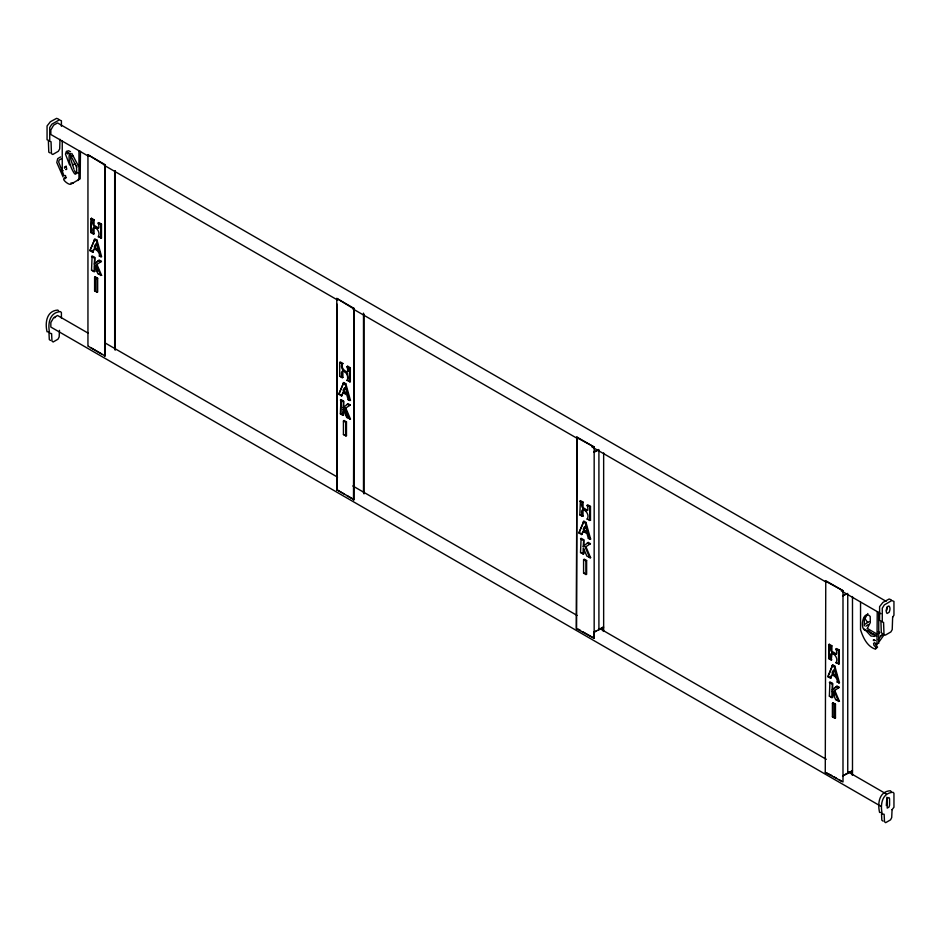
<?xml version="1.0" encoding="UTF-8"?>
<svg xmlns="http://www.w3.org/2000/svg" width="941" height="941" viewBox="0 0 941 941"><rect width="100%" height="100%" fill="white"/><g stroke="black" fill="none" stroke-linecap="round" stroke-linejoin="round"><path stroke-width="1.41" d="M87.948 346.065L87.948 154.771L105.18 164.71L105.18 356.016L88.383 346.312M104.674 356.298L105.18 164.71M336.784 489.72L336.784 298.426L354.016 308.377L354.016 499.671L336.784 489.72L344.418 494.131M337.207 489.979L336.784 303.908M353.51 499.965L354.016 308.377M576.433 628.659L576.939 437.083L594.171 447.022L594.171 638.327L576.433 628.659L576.939 437.083M593.736 638.069L593.736 632.364L596.1 630.999M825.269 772.326L825.763 580.738L842.995 590.689L842.995 781.983L825.269 772.326L831.762 775.502M860.545 602.146L860.545 629.788C863.026 637.516 867.19 646.608 875.601 649.231L875.859 647.302L873.883 645.255L873.577 643.185M864.261 625.871L864.32 619.684L867.837 613.544M877.247 611.803L876.953 644.75L874.612 642.656M878.753 612.403L878.753 643.244L877.365 643.609M874.954 634.928L874.942 636.304L873.907 636.398M60.012 139.292L59.683 148.949L58.33 151.278L52.802 154.477L51.461 153.701L51.037 141.773L49.732 141.303L49.732 127.506L51.849 124.188L59.295 119.895L61.412 120.766L61.412 126.282M59.471 330.338L59.165 336.937L57.989 339.195L53.143 341.995L51.967 341.089L51.602 333.596L49.72 333.326C47.568 324.316 49.226 312.306 60.518 311.612L61.412 312.588L61.412 318.176M96.911 264.35L101.604 275.36L97.946 273.878L94.241 265.633L94.124 271.667L94.747 271.396L94.747 265.362M345.747 408.006L350.44 419.016L346.782 417.545L343.065 409.3L342.947 415.334L343.888 409.088M585.89 546.662L590.595 557.672L586.937 556.19L583.22 547.944L583.102 553.978L583.726 553.708L583.726 548.885M834.726 690.329L839.419 701.327L835.773 699.857L832.056 691.611L831.938 697.646L832.562 697.375L832.679 691.212L834.42 694.928M67.458 153.983L67.599 152.442L67.246 153.289M886.316 805.555L886.893 797.192M89.936 250.635L94.888 238.908L96.994 240.12L101.64 256.752L99.358 256.07C100.652 252.447 92.853 244.966 92.712 252.235L89.936 250.635L94.406 240.178M92.712 252.235L94.606 248.647M96.464 243.813L95.1 247.471L97.135 248.8M338.772 394.291L343.724 382.564L345.829 383.775L350.464 400.419L348.182 399.737L346.853 394.961L342.889 392.609L341.548 395.902L338.772 394.291L343.724 382.564M341.548 395.902L343.524 392.268M578.915 532.947L583.879 521.22L585.984 522.431L590.619 539.064L588.337 538.381L587.008 533.618L583.044 531.265L581.703 534.559L578.915 532.947L583.879 521.22M583.596 530.959L581.703 534.559M585.455 526.125L584.09 529.795L587.055 531.653M827.751 676.614L832.714 664.887L834.82 666.099L839.454 682.731L837.172 682.049C838.466 678.426 830.668 670.945 830.538 678.214L827.751 676.614L828.315 676.297M828.798 675.026L832.714 664.887M830.538 678.214L832.42 674.626M833.832 670.968L832.985 673.591L836.043 675.144M865.885 626.165L868.437 624.471M87.948 154.771L104.674 165.004M336.784 298.426L353.51 308.672M867.202 628.682L870.319 622.566L870.202 616.484C863.732 609.098 859.404 627.459 864.873 630.27L865.896 630.458M878.353 639.586L881.517 635.163M879.306 641.491L884.199 634.646M77.974 180.507L78.95 178.343L78.95 150.701M54.684 317.87L55.566 316.941M94.041 227.216L94.041 233.756L93.418 234.027L90.83 232.533L91.406 218.277L94.041 219.794L94.076 225.322L98.687 228.04M342.253 377.694L339.666 376.2L339.666 362.52L340.242 361.944L342.865 363.461C338.76 368.684 351.746 377.459 347.688 366.237L350.323 367.755L350.323 381.717L346.97 380.423C351.299 374.306 338.101 364.508 342.253 377.694L342.865 377.412L342.865 370.872M583.02 509.528L583.02 516.068L582.397 516.338L579.821 514.856L580.385 500.588L583.02 502.106L583.055 507.646L587.666 510.351M832.02 653.089L831.232 660.006L828.656 658.512L829.221 644.256L831.856 645.773L831.891 651.301L836.502 654.019M94.124 271.667L91.536 270.173L92.112 255.917L94.747 257.434L94.865 263.715L99.228 260.034L101.416 261.386L96.205 264.915L100.84 275.548M342.947 415.334L340.371 413.84L340.948 399.584L343.583 401.101L343.877 407.418M583.102 553.978L580.526 552.496L581.103 538.24L583.726 539.758L584.032 546.074M831.938 697.646L829.362 696.152L829.927 681.896L832.562 683.413L832.679 689.694L837.055 686.013L839.231 687.365L834.02 690.894L838.666 701.527M93.418 234.027C89.713 220.841 102.287 230.663 98.146 236.756L101.487 238.049L101.487 224.099L98.852 222.582L98.146 223.076C102.122 234.074 89.383 225.464 93.418 220.347L94.041 219.794M347.688 366.237L346.97 366.731C350.958 377.729 338.219 369.131 342.253 364.002L342.865 363.461M582.397 516.338C578.245 503.153 591.454 512.963 587.125 519.067L590.477 520.373L590.477 506.411L587.843 504.894L587.125 505.388C591.113 516.386 578.374 507.787 582.397 502.659L583.02 502.106M831.232 660.006C827.08 646.82 840.289 656.618 835.961 662.735L839.301 664.028L839.301 650.078L836.678 648.561L835.961 649.055C839.937 660.053 827.21 651.443 831.232 646.326L831.856 645.773M101.416 261.386L100.663 261.845L98.523 260.528L94.229 264.139L94.747 257.434M349.676 419.215L345.029 408.57L350.252 405.042L348.064 403.689L343.065 407.794L343.583 401.101M589.831 557.86L585.184 547.227L590.407 543.698L588.219 542.345L583.22 546.45L583.726 539.758M839.231 687.365L838.478 687.824L836.337 686.507L832.044 690.118L832.562 683.413M94.606 277.348L95.241 276.819L97.652 278.207L97.652 291.969L96.958 292.204L94.606 290.84L94.606 277.348L96.958 278.712L96.958 292.204M343.43 421.015L344.077 420.486L346.476 421.874L346.476 435.624L345.794 435.871L343.43 434.507L343.43 421.015L345.794 422.38L345.794 435.871M583.585 559.672L584.232 559.142L586.631 560.518L586.631 574.281L585.937 574.516L583.585 573.163L583.585 559.672L585.937 561.024L585.937 574.516M832.42 703.327L833.067 702.798L835.467 704.186L835.467 717.948L834.773 718.183L832.42 716.819L832.42 703.327L834.773 704.691L834.773 718.183M94.241 239.437L96.311 240.625L96.994 240.12M343.077 383.105L345.147 384.293L345.829 383.775M583.232 521.761L585.302 522.949L585.984 522.431M832.067 665.416L834.126 666.604L834.82 666.099M96.958 278.712L97.652 278.207M345.794 422.38L346.476 421.874M585.937 561.024L586.631 560.518M834.773 704.691L835.467 704.186M869.025 621.636L864.532 624.506M94.229 264.139L94.865 263.715M343.065 407.794L343.688 407.371M583.22 546.45L583.843 546.027M832.044 690.118L832.679 689.694M343.065 409.3L343.7 408.9M832.056 691.611L832.679 691.212M350.252 405.042L349.487 405.512L347.347 404.183M590.407 543.698L589.642 544.169L587.502 542.839M100.722 238.249L100.722 224.558L101.487 224.099M349.558 381.905L349.558 368.225L350.323 367.755M589.713 520.561L589.713 506.881L590.477 506.411M838.537 664.228L838.537 650.537L839.301 650.078M60.577 156.924L57.695 158.629L56.801 162.499L63.106 176.99M61.377 158.747L59.071 160.111L58.695 162.123L63.435 174.238M72.398 165.063L74.739 163.699M48.367 331.808L47.05 331.773C44.897 322.775 46.556 310.765 57.848 310.071L58.742 311.048M598.476 449.516L593.736 452.256L597.723 450.445M598.476 629.623L603.652 627.141L593.736 632.364M846.124 593.865L842.571 595.912L847.747 593.43M843.748 775.349L847.312 773.29M848.5 772.608L852.487 770.797L842.571 776.031M880.905 812.471L879.588 812.436C877.435 803.438 879.082 791.428 890.386 790.734L891.28 791.71M880.717 635.857L883.552 634.234M90.83 232.533L91.406 218.277M339.666 376.2L342.865 377.412M579.821 514.856L583.02 516.068M828.656 658.512L831.856 659.735M91.536 270.173L94.747 271.396M340.371 413.84L343.583 415.052M580.526 552.496L583.726 553.708M829.362 696.152L832.562 697.375M77.962 172.909L76.127 172.968L74.421 170.627M878.2 631.752L879.588 632.387L879.412 633.258L878.553 632.87M94.606 290.84L95.241 290.581L95.241 276.819M343.43 434.507L346.476 435.624M583.585 573.163L584.232 572.893M832.42 716.819L835.467 717.948M346.97 380.423L347.688 380.199L347.523 373.365M587.125 519.067L590.477 520.373M835.961 662.735L836.678 662.511M99.358 256.07L100.099 255.87M348.182 399.737L350.464 400.419M588.337 538.381L590.619 539.064M837.172 682.049L839.454 682.731M67.599 152.936L68.446 152.76L67.611 152.336L69.116 153.101M73.28 183.213L70.916 182.977M594.171 447.022L576.433 437.365M842.995 590.689L825.269 581.032M65.588 169.521L66.623 169.427L66.623 168.039L65.588 166.757L64.553 166.851L64.553 168.239M874.06 634.222L871.778 634.128L868.625 630.764M874.318 636.198L870.99 636.057L864.438 629.047M63.635 175.344L65.541 175.591L65.623 178.414C59.812 177.496 68.023 185.095 70.693 184.295L80.197 178.802L80.456 151.289M69.999 153.948L69.293 153.889C68.234 160.605 70.751 168.404 74.621 173.838L75.668 174.179L76.739 172.744L76.456 165.687M876.412 648.22L877.553 647.126L875.377 644.385M70.516 151.713L68.622 150.736L66.376 151.372L65.47 154.136L69.563 164.863M886.116 601.311L57.53 122.93L53.613 125.188L50.838 129.987L50.838 134.504L87.972 155.947M104.298 165.369L337.443 299.967M352.722 308.789L577.786 438.729M591.783 446.81L826.198 582.15M841.254 590.842L880.929 613.755M50.132 152.936L48.779 152.16L48.356 140.233L47.062 139.762L47.062 125.965L50.402 121.718L56.625 118.343L58.742 119.213M882.67 633.599L881.317 632.822L880.894 620.895L879.6 620.425L879.6 606.627L882.94 602.381L889.163 599.005L891.28 599.876M66.423 177.496L65.141 177.308L64.976 178.614M90.83 218.853L93.418 220.347M98.146 223.076L100.722 224.558M339.666 362.52L342.253 364.002M346.97 366.731L349.558 368.225M579.821 501.177L582.397 502.659M587.125 505.388L589.713 506.881M828.656 644.832L831.232 646.326M835.961 649.055L838.537 650.537M92.277 232.733L94.041 233.756M98.852 236.532L101.487 238.049M348.57 380.705L350.323 381.717M346.9 392.997L343.935 391.138L345.618 387.657M95.688 249.177L97.676 250.318M583.679 530.924L586.655 532.641M833.503 675.156L836.478 676.873M91.442 250.871L93.324 251.953M339.325 393.985L342.159 395.62M579.48 532.641L581.373 533.723M829.256 676.85L831.15 677.932M91.536 256.493L94.124 257.987M340.371 400.16L342.947 401.642M580.526 538.817L583.102 540.299M829.362 682.472L831.938 683.966M98.652 273.655L101.604 275.36M347.488 417.31L350.44 419.016M588.619 556.531L590.595 557.672M836.478 699.633L839.419 701.327M88.078 333.114L57.53 315.47L53.613 317.74L50.838 322.528L50.838 327.056L880.929 806.296M104.616 342.665L337.537 477.146M352.816 485.956L577.045 615.426M599.735 628.517L826.292 759.316M847.935 771.808L886.34 793.992M90.783 347.7L101.581 353.934M346.817 495.519L354.016 499.671M578.139 629.07L580.538 630.458M582.938 631.834L594.171 638.327M834.161 776.89L836.561 778.278M838.972 779.654L841.372 781.042M867.449 628.529L877.235 634.199M866.673 630.258L876.683 636.057M883.011 821.105L881.835 820.199L881.529 813.965M50.473 340.454L49.297 339.536L48.932 332.055M72.339 155.3L73.163 156.277M864.45 617.861L867.555 622.389M71.81 153.418L78.609 166.428M70.14 154.465L76.786 167.169M344.406 410.264L346.97 416.134M95.053 265.421L97.629 271.302M73.998 169.333L70.681 158.958L70.493 153.654M834.126 666.604L838.678 682.919M585.302 522.949L589.842 539.252M345.147 384.293L349.687 400.595M96.311 240.625L100.863 256.94M66.046 165.981L66.058 167.369M852.487 596.547L852.487 775.078M852.052 770.55L852.052 774.831M847.747 594.888L847.747 773.537M833.067 702.798L833.067 716.56M829.221 644.256L829.221 658.206M603.652 452.88L603.652 631.423M603.216 626.894L603.216 631.176M598.911 449.763L598.911 629.882M364.002 314.294L364.002 493.907M363.497 313.118L363.497 492.731M340.948 399.584L340.948 413.534M115.167 170.627L115.167 350.24M114.673 170.921L114.673 349.076M62.247 141.068L62.247 173.391M887.281 606.663A6.352 3.67 -60 0 1 886.446 610.744M892.644 617.202L892.221 629.611L890.868 631.94L885.34 635.14L883.999 634.363L883.575 622.436L882.27 621.966L882.27 608.168L884.387 604.851L891.833 600.546L893.95 601.417L893.95 615.214L892.644 617.202M892.068 809.672L891.703 817.588L890.527 819.858L885.681 822.657L884.505 821.752L884.14 814.259L882.258 813.977C880.106 804.978 881.764 792.969 893.056 792.275L893.95 793.251L893.95 807.237L892.068 809.672M873.554 639.692L873.377 640.515L875.295 640.515L873.554 639.692M887.222 798.533L887.222 808.119L888.986 807.107L889.563 805.214L889.563 798.733L888.986 797.521L887.222 798.533M95.794 244.248C90.265 249.283 103.275 253.282 95.794 244.248M344.618 387.915C339.066 392.703 352.016 397.173 344.712 387.845M584.773 526.572C579.233 531.571 592.265 535.629 584.773 526.572M833.608 670.227C828.056 675.026 841.007 679.484 833.702 670.168M62.8 170.58L62.447 171.297L61.412 169.615L62.8 170.58M888.104 606.333L887.092 607.333A6.352 3.67 -60 0 0 887.092 613.45L889.116 612.285A6.352 3.67 -60 0 0 889.116 606.169L888.104 606.333"/></g></svg>
